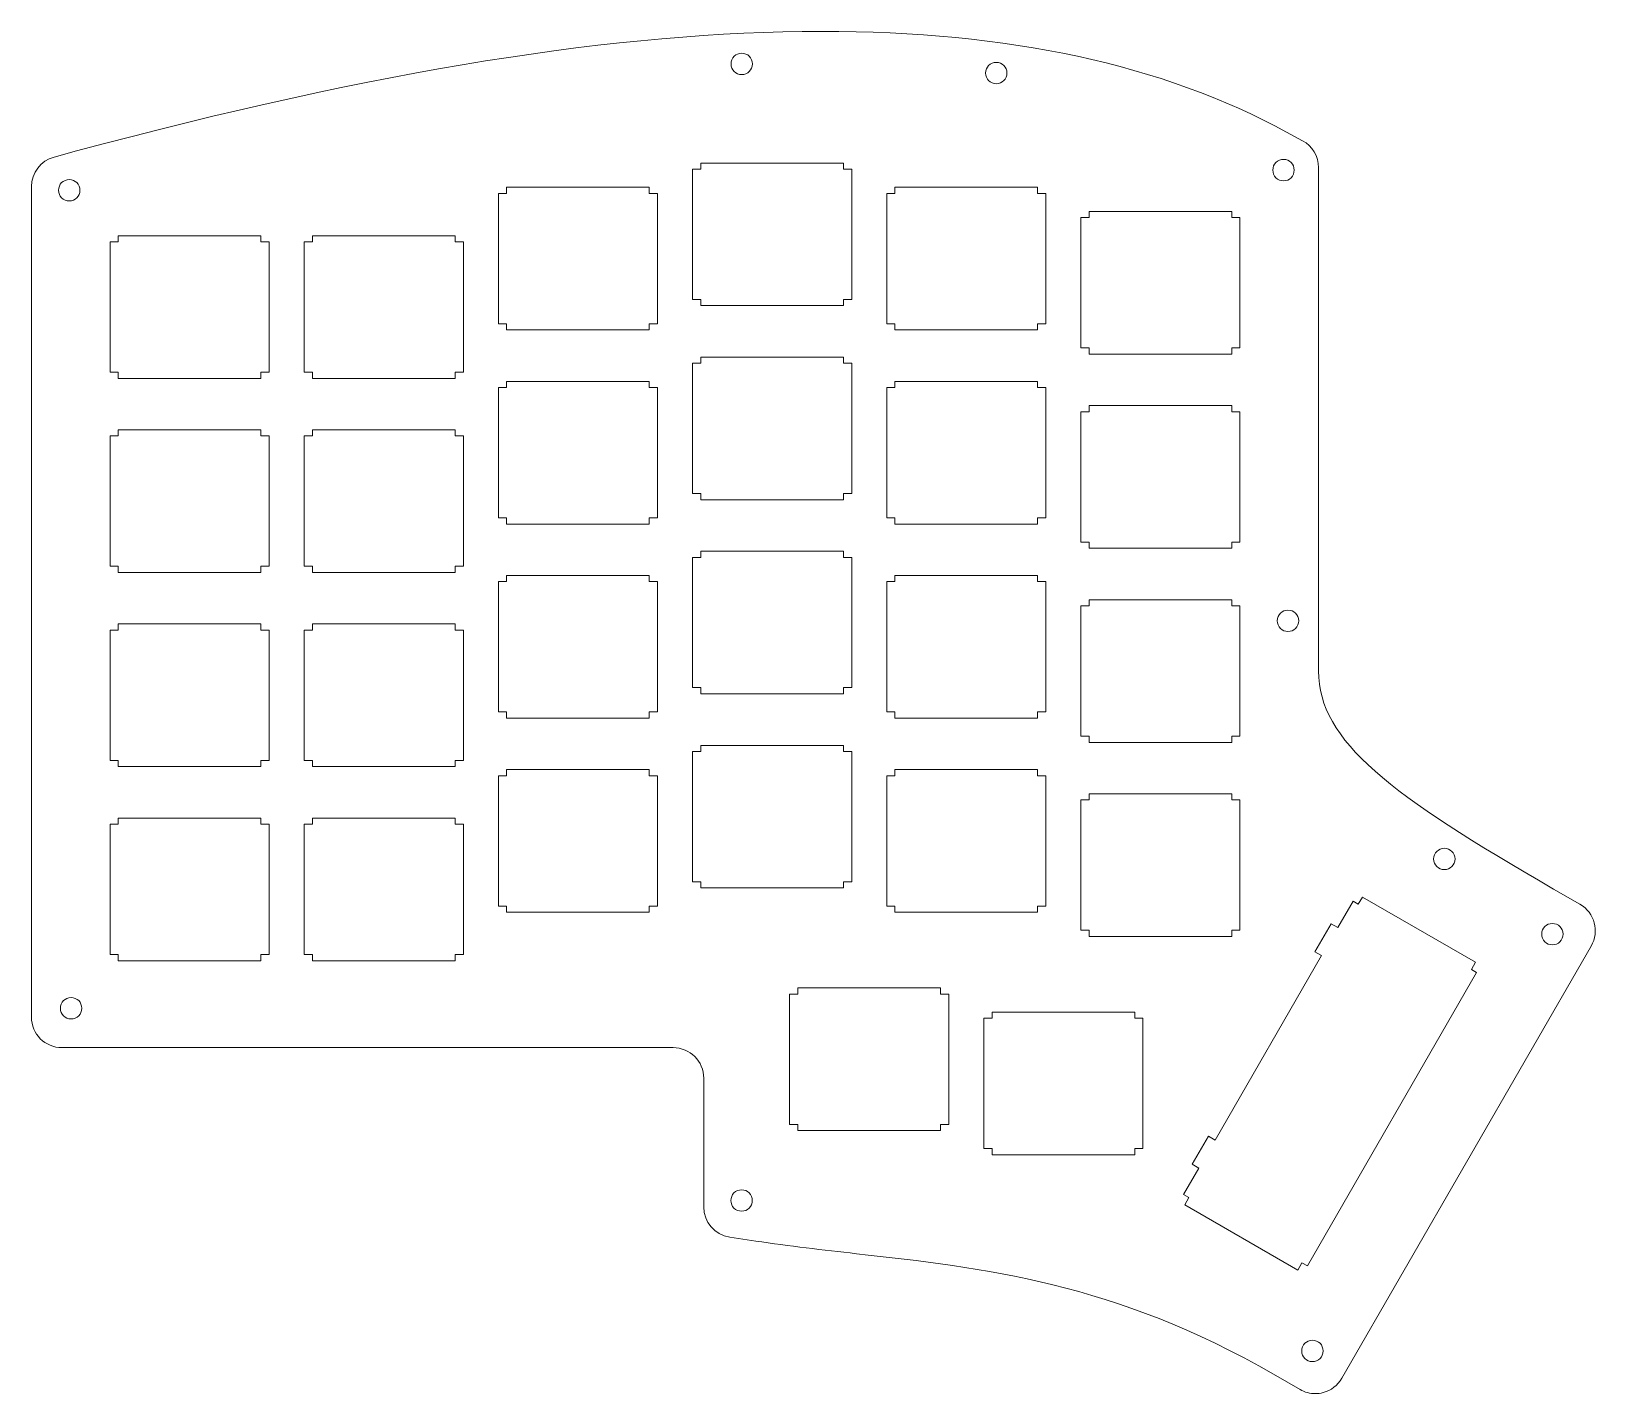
# Model space of a CAD drawing. Header units: millimetres. Extents: x 31 to 185, y 73 to 207.
import ezdxf

# ---------------------------------------------------------------- set-up
doc = ezdxf.new("R2010")
doc.units = ezdxf.units.MM
doc.header["$MEASUREMENT"] = 0
doc.layers.add('Layer 25', color=7, linetype='Continuous')

msp = doc.modelspace()

# ---------------------------------------------------------------- linework, layer by layer
at = {"layer": 'Layer 25', "color": 5, "lineweight": 5, "true_color": 0x0000ff}
for points in [[(96.39, 193.98), (96.39, 193.38), (95.59, 193.38), (95.59, 180.59), (96.39, 180.59), (96.39, 179.98), (110.39, 179.98), (110.39, 180.59), (111.2, 180.59), (111.2, 193.38), (110.39, 193.38), (110.39, 193.98), (96.39, 193.98)], [(96.39, 193.98), (96.39, 193.38), (95.59, 193.38), (95.59, 180.59), (96.39, 180.59), (96.39, 179.98), (110.39, 179.98), (110.39, 180.59), (111.2, 180.59), (111.2, 193.38), (110.39, 193.38), (110.39, 193.98), (96.39, 193.98)], [(77.34, 191.6), (77.34, 191), (76.54, 191), (76.54, 178.21), (77.34, 178.21), (77.34, 177.6), (91.34, 177.6), (91.34, 178.21), (92.15, 178.21), (92.15, 191), (91.34, 191), (91.34, 191.6), (77.34, 191.6)], [(77.34, 191.6), (77.34, 191), (76.54, 191), (76.54, 178.21), (77.34, 178.21), (77.34, 177.6), (91.34, 177.6), (91.34, 178.21), (92.15, 178.21), (92.15, 191), (91.34, 191), (91.34, 191.6), (77.34, 191.6)], [(115.44, 191.6), (115.44, 191), (114.64, 191), (114.64, 178.21), (115.44, 178.21), (115.44, 177.6), (129.44, 177.6), (129.44, 178.21), (130.25, 178.21), (130.25, 191), (129.44, 191), (129.44, 191.6), (115.44, 191.6)], [(115.44, 191.6), (115.44, 191), (114.64, 191), (114.64, 178.21), (115.44, 178.21), (115.44, 177.6), (129.44, 177.6), (129.44, 178.21), (130.25, 178.21), (130.25, 191), (129.44, 191), (129.44, 191.6), (115.44, 191.6)], [(134.49, 189.22), (134.49, 188.62), (133.69, 188.62), (133.69, 175.83), (134.49, 175.83), (134.49, 175.22), (148.49, 175.22), (148.49, 175.83), (149.3, 175.83), (149.3, 188.62), (148.49, 188.62), (148.49, 189.22), (134.49, 189.22)], [(134.49, 189.22), (134.49, 188.62), (133.69, 188.62), (133.69, 175.83), (134.49, 175.83), (134.49, 175.22), (148.49, 175.22), (148.49, 175.83), (149.3, 175.83), (149.3, 188.62), (148.49, 188.62), (148.49, 189.22), (134.49, 189.22)], [(39.24, 186.84), (39.24, 186.24), (38.44, 186.24), (38.44, 173.45), (39.24, 173.45), (39.24, 172.84), (53.24, 172.84), (53.24, 173.45), (54.05, 173.45), (54.05, 186.24), (53.24, 186.24), (53.24, 186.84), (39.24, 186.84)], [(39.24, 186.84), (39.24, 186.24), (38.44, 186.24), (38.44, 173.45), (39.24, 173.45), (39.24, 172.84), (53.24, 172.84), (53.24, 173.45), (54.05, 173.45), (54.05, 186.24), (53.24, 186.24), (53.24, 186.84), (39.24, 186.84)], [(58.29, 186.84), (58.29, 186.24), (57.49, 186.24), (57.49, 173.45), (58.29, 173.45), (58.29, 172.84), (72.29, 172.84), (72.29, 173.45), (73.1, 173.45), (73.1, 186.24), (72.29, 186.24), (72.29, 186.84), (58.29, 186.84)], [(58.29, 186.84), (58.29, 186.24), (57.49, 186.24), (57.49, 173.45), (58.29, 173.45), (58.29, 172.84), (72.29, 172.84), (72.29, 173.45), (73.1, 173.45), (73.1, 186.24), (72.29, 186.24), (72.29, 186.84), (58.29, 186.84)], [(96.39, 174.93), (96.39, 174.33), (95.59, 174.33), (95.59, 161.54), (96.39, 161.54), (96.39, 160.93), (110.39, 160.93), (110.39, 161.54), (111.2, 161.54), (111.2, 174.33), (110.39, 174.33), (110.39, 174.93), (96.39, 174.93)], [(96.39, 174.93), (96.39, 174.33), (95.59, 174.33), (95.59, 161.54), (96.39, 161.54), (96.39, 160.93), (110.39, 160.93), (110.39, 161.54), (111.2, 161.54), (111.2, 174.33), (110.39, 174.33), (110.39, 174.93), (96.39, 174.93)], [(77.34, 172.55), (77.34, 171.95), (76.54, 171.95), (76.54, 159.16), (77.34, 159.16), (77.34, 158.55), (91.34, 158.55), (91.34, 159.16), (92.15, 159.16), (92.15, 171.95), (91.34, 171.95), (91.34, 172.55), (77.34, 172.55)], [(77.34, 172.55), (77.34, 171.95), (76.54, 171.95), (76.54, 159.16), (77.34, 159.16), (77.34, 158.55), (91.34, 158.55), (91.34, 159.16), (92.15, 159.16), (92.15, 171.95), (91.34, 171.95), (91.34, 172.55), (77.34, 172.55)], [(115.44, 172.55), (115.44, 171.95), (114.64, 171.95), (114.64, 159.16), (115.44, 159.16), (115.44, 158.55), (129.44, 158.55), (129.44, 159.16), (130.25, 159.16), (130.25, 171.95), (129.44, 171.95), (129.44, 172.55), (115.44, 172.55)], [(115.44, 172.55), (115.44, 171.95), (114.64, 171.95), (114.64, 159.16), (115.44, 159.16), (115.44, 158.55), (129.44, 158.55), (129.44, 159.16), (130.25, 159.16), (130.25, 171.95), (129.44, 171.95), (129.44, 172.55), (115.44, 172.55)], [(134.49, 170.17), (134.49, 169.57), (133.69, 169.57), (133.69, 156.78), (134.49, 156.78), (134.49, 156.17), (148.49, 156.17), (148.49, 156.78), (149.3, 156.78), (149.3, 169.57), (148.49, 169.57), (148.49, 170.17), (134.49, 170.17)], [(134.49, 170.17), (134.49, 169.57), (133.69, 169.57), (133.69, 156.78), (134.49, 156.78), (134.49, 156.17), (148.49, 156.17), (148.49, 156.78), (149.3, 156.78), (149.3, 169.57), (148.49, 169.57), (148.49, 170.17), (134.49, 170.17)], [(39.24, 167.79), (39.24, 167.19), (38.44, 167.19), (38.44, 154.4), (39.24, 154.4), (39.24, 153.79), (53.24, 153.79), (53.24, 154.4), (54.05, 154.4), (54.05, 167.19), (53.24, 167.19), (53.24, 167.79), (39.24, 167.79)], [(39.24, 167.79), (39.24, 167.19), (38.44, 167.19), (38.44, 154.4), (39.24, 154.4), (39.24, 153.79), (53.24, 153.79), (53.24, 154.4), (54.05, 154.4), (54.05, 167.19), (53.24, 167.19), (53.24, 167.79), (39.24, 167.79)], [(58.29, 167.79), (58.29, 167.19), (57.49, 167.19), (57.49, 154.4), (58.29, 154.4), (58.29, 153.79), (72.29, 153.79), (72.29, 154.4), (73.1, 154.4), (73.1, 167.19), (72.29, 167.19), (72.29, 167.79), (58.29, 167.79)], [(58.29, 167.79), (58.29, 167.19), (57.49, 167.19), (57.49, 154.4), (58.29, 154.4), (58.29, 153.79), (72.29, 153.79), (72.29, 154.4), (73.1, 154.4), (73.1, 167.19), (72.29, 167.19), (72.29, 167.79), (58.29, 167.79)], [(96.39, 155.88), (96.39, 155.28), (95.59, 155.28), (95.59, 142.49), (96.39, 142.49), (96.39, 141.88), (110.39, 141.88), (110.39, 142.49), (111.2, 142.49), (111.2, 155.28), (110.39, 155.28), (110.39, 155.88), (96.39, 155.88)], [(96.39, 155.88), (96.39, 155.28), (95.59, 155.28), (95.59, 142.49), (96.39, 142.49), (96.39, 141.88), (110.39, 141.88), (110.39, 142.49), (111.2, 142.49), (111.2, 155.28), (110.39, 155.28), (110.39, 155.88), (96.39, 155.88)], [(77.34, 153.5), (77.34, 152.9), (76.54, 152.9), (76.54, 140.11), (77.34, 140.11), (77.34, 139.5), (91.34, 139.5), (91.34, 140.11), (92.15, 140.11), (92.15, 152.9), (91.34, 152.9), (91.34, 153.5), (77.34, 153.5)], [(77.34, 153.5), (77.34, 152.9), (76.54, 152.9), (76.54, 140.11), (77.34, 140.11), (77.34, 139.5), (91.34, 139.5), (91.34, 140.11), (92.15, 140.11), (92.15, 152.9), (91.34, 152.9), (91.34, 153.5), (77.34, 153.5)], [(115.44, 153.5), (115.44, 152.9), (114.64, 152.9), (114.64, 140.11), (115.44, 140.11), (115.44, 139.5), (129.44, 139.5), (129.44, 140.11), (130.25, 140.11), (130.25, 152.9), (129.44, 152.9), (129.44, 153.5), (115.44, 153.5)], [(115.44, 153.5), (115.44, 152.9), (114.64, 152.9), (114.64, 140.11), (115.44, 140.11), (115.44, 139.5), (129.44, 139.5), (129.44, 140.11), (130.25, 140.11), (130.25, 152.9), (129.44, 152.9), (129.44, 153.5), (115.44, 153.5)], [(134.49, 151.12), (134.49, 150.52), (133.69, 150.52), (133.69, 137.73), (134.49, 137.73), (134.49, 137.12), (148.49, 137.12), (148.49, 137.73), (149.3, 137.73), (149.3, 150.52), (148.49, 150.52), (148.49, 151.12), (134.49, 151.12)], [(134.49, 151.12), (134.49, 150.52), (133.69, 150.52), (133.69, 137.73), (134.49, 137.73), (134.49, 137.12), (148.49, 137.12), (148.49, 137.73), (149.3, 137.73), (149.3, 150.52), (148.49, 150.52), (148.49, 151.12), (134.49, 151.12)], [(39.24, 148.74), (39.24, 148.14), (38.44, 148.14), (38.44, 135.35), (39.24, 135.35), (39.24, 134.74), (53.24, 134.74), (53.24, 135.35), (54.05, 135.35), (54.05, 148.14), (53.24, 148.14), (53.24, 148.74), (39.24, 148.74)], [(39.24, 148.74), (39.24, 148.14), (38.44, 148.14), (38.44, 135.35), (39.24, 135.35), (39.24, 134.74), (53.24, 134.74), (53.24, 135.35), (54.05, 135.35), (54.05, 148.14), (53.24, 148.14), (53.24, 148.74), (39.24, 148.74)], [(58.29, 148.74), (58.29, 148.14), (57.49, 148.14), (57.49, 135.35), (58.29, 135.35), (58.29, 134.74), (72.29, 134.74), (72.29, 135.35), (73.1, 135.35), (73.1, 148.14), (72.29, 148.14), (72.29, 148.74), (58.29, 148.74)], [(58.29, 148.74), (58.29, 148.14), (57.49, 148.14), (57.49, 135.35), (58.29, 135.35), (58.29, 134.74), (72.29, 134.74), (72.29, 135.35), (73.1, 135.35), (73.1, 148.14), (72.29, 148.14), (72.29, 148.74), (58.29, 148.74)], [(96.39, 136.83), (96.39, 136.23), (95.59, 136.23), (95.59, 123.44), (96.39, 123.44), (96.39, 122.83), (110.39, 122.83), (110.39, 123.44), (111.2, 123.44), (111.2, 136.23), (110.39, 136.23), (110.39, 136.83), (96.39, 136.83)], [(96.39, 136.83), (96.39, 136.23), (95.59, 136.23), (95.59, 123.44), (96.39, 123.44), (96.39, 122.83), (110.39, 122.83), (110.39, 123.44), (111.2, 123.44), (111.2, 136.23), (110.39, 136.23), (110.39, 136.83), (96.39, 136.83)], [(77.34, 134.45), (77.34, 133.85), (76.54, 133.85), (76.54, 121.06), (77.34, 121.06), (77.34, 120.45), (91.34, 120.45), (91.34, 121.06), (92.15, 121.06), (92.15, 133.85), (91.34, 133.85), (91.34, 134.45), (77.34, 134.45)], [(77.34, 134.45), (77.34, 133.85), (76.54, 133.85), (76.54, 121.06), (77.34, 121.06), (77.34, 120.45), (91.34, 120.45), (91.34, 121.06), (92.15, 121.06), (92.15, 133.85), (91.34, 133.85), (91.34, 134.45), (77.34, 134.45)], [(115.44, 134.45), (115.44, 133.85), (114.64, 133.85), (114.64, 121.06), (115.44, 121.06), (115.44, 120.45), (129.44, 120.45), (129.44, 121.06), (130.25, 121.06), (130.25, 133.85), (129.44, 133.85), (129.44, 134.45), (115.44, 134.45)], [(115.44, 134.45), (115.44, 133.85), (114.64, 133.85), (114.64, 121.06), (115.44, 121.06), (115.44, 120.45), (129.44, 120.45), (129.44, 121.06), (130.25, 121.06), (130.25, 133.85), (129.44, 133.85), (129.44, 134.45), (115.44, 134.45)], [(134.49, 132.07), (134.49, 131.47), (133.69, 131.47), (133.69, 118.68), (134.49, 118.68), (134.49, 118.07), (148.49, 118.07), (148.49, 118.68), (149.3, 118.68), (149.3, 131.47), (148.49, 131.47), (148.49, 132.07), (134.49, 132.07)], [(134.49, 132.07), (134.49, 131.47), (133.69, 131.47), (133.69, 118.68), (134.49, 118.68), (134.49, 118.07), (148.49, 118.07), (148.49, 118.68), (149.3, 118.68), (149.3, 131.47), (148.49, 131.47), (148.49, 132.07), (134.49, 132.07)], [(39.24, 129.69), (39.24, 129.09), (38.44, 129.09), (38.44, 116.3), (39.24, 116.3), (39.24, 115.69), (53.24, 115.69), (53.24, 116.3), (54.05, 116.3), (54.05, 129.09), (53.24, 129.09), (53.24, 129.69), (39.24, 129.69)], [(39.24, 129.69), (39.24, 129.09), (38.44, 129.09), (38.44, 116.3), (39.24, 116.3), (39.24, 115.69), (53.24, 115.69), (53.24, 116.3), (54.05, 116.3), (54.05, 129.09), (53.24, 129.09), (53.24, 129.69), (39.24, 129.69)], [(58.29, 129.69), (58.29, 129.09), (57.49, 129.09), (57.49, 116.3), (58.29, 116.3), (58.29, 115.69), (72.29, 115.69), (72.29, 116.3), (73.1, 116.3), (73.1, 129.09), (72.29, 129.09), (72.29, 129.69), (58.29, 129.69)], [(58.29, 129.69), (58.29, 129.09), (57.49, 129.09), (57.49, 116.3), (58.29, 116.3), (58.29, 115.69), (72.29, 115.69), (72.29, 116.3), (73.1, 116.3), (73.1, 129.09), (72.29, 129.09), (72.29, 129.69), (58.29, 129.69)], [(105.92, 113.02), (105.92, 112.42), (105.11, 112.42), (105.11, 99.63), (105.92, 99.63), (105.92, 99.02), (119.92, 99.02), (119.92, 99.63), (120.73, 99.63), (120.73, 112.42), (119.92, 112.42), (119.92, 113.02), (105.92, 113.02)], [(105.92, 113.02), (105.92, 112.42), (105.11, 112.42), (105.11, 99.63), (105.92, 99.63), (105.92, 99.02), (119.92, 99.02), (119.92, 99.63), (120.73, 99.63), (120.73, 112.42), (119.92, 112.42), (119.92, 113.02), (105.92, 113.02)], [(124.97, 110.64), (124.97, 110.04), (124.16, 110.04), (124.16, 97.25), (124.97, 97.25), (124.97, 96.64), (138.97, 96.64), (138.97, 97.25), (139.78, 97.25), (139.78, 110.04), (138.97, 110.04), (138.97, 110.64), (124.97, 110.64)], [(124.97, 110.64), (124.97, 110.04), (124.16, 110.04), (124.16, 97.25), (124.97, 97.25), (124.97, 96.64), (138.97, 96.64), (138.97, 97.25), (139.78, 97.25), (139.78, 110.04), (138.97, 110.04), (138.97, 110.64), (124.97, 110.64)]]:
    msp.add_lwpolyline(points, dxfattribs=at)
at = {"layer": 'Layer 25', "lineweight": 0}
msp.add_lwpolyline([(172.52, 114.52), (172, 114.83), (172.41, 115.54), (161.32, 121.94), (160.91, 121.23), (160.39, 121.53), (158.89, 118.94), (158.24, 119.31), (156.65, 116.56), (157.3, 116.19), (146.85, 98.09), (146.21, 98.47), (144.62, 95.72), (145.27, 95.34), (143.77, 92.75), (144.29, 92.45), (143.88, 91.74), (154.97, 85.33), (155.38, 86.04), (155.91, 85.74), (172.52, 114.52)], dxfattribs=at)
msp.add_lwpolyline([(172.52, 114.52), (172, 114.83), (172.41, 115.54), (161.32, 121.94), (160.91, 121.23), (160.39, 121.53), (158.89, 118.94), (158.24, 119.31), (156.65, 116.56), (157.3, 116.19), (146.85, 98.09), (146.21, 98.47), (144.62, 95.72), (145.27, 95.34), (143.77, 92.75), (144.29, 92.45), (143.88, 91.74), (154.97, 85.33), (155.38, 86.04), (155.91, 85.74), (172.52, 114.52)], dxfattribs=at)
at = {"layer": 'Layer 25', "color": 22, "lineweight": 20, "true_color": 0xd71f26}
msp.add_open_spline([(156.69, 73.21), (156.17, 73.21), (155.65, 73.34), (155.19, 73.61), (155.19, 73.61), (152.59, 75.11), (152.59, 75.11), (136.97, 84.12), (124.1, 85.56), (111.66, 86.94), (108.42, 87.31), (105.07, 87.68), (101.78, 88.18), (101.78, 88.18), (99.23, 88.57), (99.23, 88.57), (97.76, 88.79), (96.68, 90.05), (96.68, 91.53), (96.68, 91.53), (96.68, 104.16), (96.68, 104.16), (96.68, 105.82), (95.34, 107.16), (93.68, 107.16), (93.68, 107.16), (33.71, 107.16), (33.71, 107.16), (32.05, 107.16), (30.71, 108.5), (30.71, 110.16), (30.71, 110.16), (30.71, 191.66), (30.71, 191.66), (30.71, 193.02), (31.62, 194.21), (32.93, 194.56), (32.93, 194.56), (35.15, 195.16), (35.15, 195.16), (64.51, 203.06), (88.42, 206.9), (108.22, 206.9), (126.66, 206.9), (141.6, 203.67), (153.87, 197.02), (153.87, 197.02), (155.44, 196.17), (155.44, 196.17), (156.41, 195.64), (157.01, 194.63), (157.01, 193.53), (157.01, 193.53), (157.01, 144.12), (157.01, 144.12), (157.01, 137.21), (164.12, 131.94), (180.06, 122.73), (180.06, 122.73), (182.66, 121.23), (182.66, 121.23), (184.1, 120.4), (184.59, 118.57), (183.76, 117.13), (183.76, 117.13), (159.29, 74.71), (159.29, 74.71), (158.89, 74.02), (158.24, 73.51), (157.47, 73.31), (157.21, 73.24), (156.95, 73.21), (156.69, 73.21)], degree=3, knots=[0, 0, 0, 0, 1, 1, 1, 2, 2, 2, 3, 3, 3, 4, 4, 4, 5, 5, 5, 6, 6, 6, 7, 7, 7, 8, 8, 8, 9, 9, 9, 10, 10, 10, 11, 11, 11, 12, 12, 12, 13, 13, 13, 14, 14, 14, 15, 15, 15, 16, 16, 16, 17, 17, 17, 18, 18, 18, 19, 19, 19, 20, 20, 20, 21, 21, 21, 22, 22, 22, 23, 23, 23, 24, 24, 24, 24], dxfattribs=at)
at = {"layer": 'Layer 25', "color": 144, "lineweight": 20, "true_color": 0x227fc4}
for points in [[(101.46, 203.71), (101.46, 203.13), (100.99, 202.66), (100.41, 202.66), (99.83, 202.66), (99.36, 203.13), (99.36, 203.71), (99.36, 204.29), (99.83, 204.76), (100.41, 204.76), (100.99, 204.76), (101.46, 204.29), (101.46, 203.71)], [(126.43, 202.81), (126.43, 202.23), (125.96, 201.76), (125.38, 201.76), (124.8, 201.76), (124.33, 202.23), (124.33, 202.81), (124.33, 203.39), (124.8, 203.86), (125.38, 203.86), (125.96, 203.86), (126.43, 203.39), (126.43, 202.81)], [(154.62, 193.28), (154.62, 192.7), (154.15, 192.23), (153.57, 192.23), (152.99, 192.23), (152.52, 192.7), (152.52, 193.28), (152.52, 193.86), (152.99, 194.33), (153.57, 194.33), (154.15, 194.33), (154.62, 193.86), (154.62, 193.28)], [(35.47, 191.31), (35.47, 190.73), (35, 190.26), (34.42, 190.26), (33.84, 190.26), (33.37, 190.73), (33.37, 191.31), (33.37, 191.89), (33.84, 192.36), (34.42, 192.36), (35, 192.36), (35.47, 191.89), (35.47, 191.31)], [(155.06, 149.05), (155.06, 148.47), (154.59, 148), (154.01, 148), (153.43, 148), (152.96, 148.47), (152.96, 149.05), (152.96, 149.63), (153.43, 150.1), (154.01, 150.1), (154.59, 150.1), (155.06, 149.63), (155.06, 149.05)], [(170.4, 125.68), (170.4, 125.1), (169.93, 124.63), (169.35, 124.63), (168.77, 124.63), (168.3, 125.1), (168.3, 125.68), (168.3, 126.26), (168.77, 126.73), (169.35, 126.73), (169.93, 126.73), (170.4, 126.26), (170.4, 125.68)], [(181, 118.3), (181, 117.72), (180.53, 117.25), (179.95, 117.25), (179.37, 117.25), (178.9, 117.72), (178.9, 118.3), (178.9, 118.88), (179.37, 119.35), (179.95, 119.35), (180.53, 119.35), (181, 118.88), (181, 118.3)], [(35.66, 111.03), (35.66, 110.45), (35.19, 109.98), (34.61, 109.98), (34.03, 109.98), (33.56, 110.45), (33.56, 111.03), (33.56, 111.61), (34.03, 112.08), (34.61, 112.08), (35.19, 112.08), (35.66, 111.61), (35.66, 111.03)], [(101.44, 92.16), (101.44, 91.58), (100.97, 91.11), (100.39, 91.11), (99.81, 91.11), (99.34, 91.58), (99.34, 92.16), (99.34, 92.74), (99.81, 93.21), (100.39, 93.21), (100.97, 93.21), (101.44, 92.74), (101.44, 92.16)], [(157.46, 77.4), (157.46, 76.82), (156.99, 76.35), (156.41, 76.35), (155.83, 76.35), (155.36, 76.82), (155.36, 77.4), (155.36, 77.98), (155.83, 78.45), (156.41, 78.45), (156.99, 78.45), (157.46, 77.98), (157.46, 77.4)]]:
    msp.add_open_spline(points, degree=3, knots=[0, 0, 0, 0, 1, 1, 1, 2, 2, 2, 3, 3, 3, 4, 4, 4, 4], dxfattribs=at)

doc.saveas('drawing.dxf')
